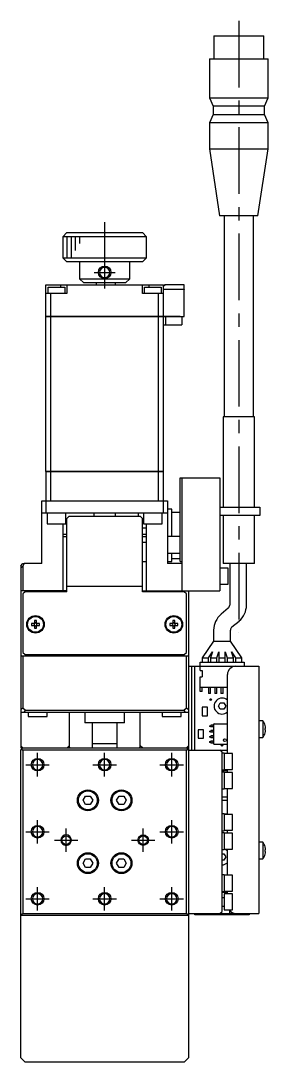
# Model space of a CAD drawing. Extents: x 0 to 694, y -8 to 613.
# Drawn here: x 275 to 334, y 10 to 258.6 of the extents above; entities that cross this region are included whole.
import ezdxf

# ---------------------------------------------------------------- set-up
doc = ezdxf.new("R2010")
doc.units = 0
doc.header["$LTSCALE"] = 0.5
doc.linetypes.add('CENTER', pattern=[50.8, 31.75, -6.35, 6.35, -6.35])
for name, color, linetype in [('MSM_CENTER', 1, 'CENTER'), ('MSM_CONTINUOUS', 7, 'CONTINUOUS'), ('MSM_NARROW', 5, 'CONTINUOUS')]:
    doc.layers.add(name, color=color, linetype=linetype)

msp = doc.modelspace()

# ---------------------------------------------------------------- linework, layer by layer
at = {"layer": 'MSM_CENTER'}
for p, q in [((327.03, 258.55), (327.03, 112.45)), ((295.03, 210.5), (295.03, 193)), ((292.53, 198.5), (297.53, 198.5)), ((279.03, 78.2), (279.03, 83.8)), ((295.03, 78.2), (295.03, 83.8)), ((311.03, 78.2), (311.03, 83.8)), ((276.23, 81), (281.83, 81)), ((292.23, 81), (297.83, 81)), ((308.23, 81), (313.83, 81)), ((279.03, 62.2), (279.03, 67.8)), ((311.03, 62.2), (311.03, 67.8)), ((276.23, 65), (281.83, 65)), ((285.83, 60.2), (285.83, 65.8)), ((304.23, 60.2), (304.23, 65.8)), ((308.23, 65), (313.83, 65)), ((283.03, 63), (288.63, 63)), ((301.43, 63), (307.03, 63)), ((279.03, 46.2), (279.03, 51.8)), ((295.03, 46.2), (295.03, 51.8)), ((311.03, 46.2), (311.03, 51.8)), ((276.23, 49), (281.83, 49)), ((292.23, 49), (297.83, 49)), ((308.23, 49), (313.83, 49))]:
    msp.add_line(p, q, dxfattribs=at)
at = {"layer": 'MSM_CONTINUOUS'}
for p, q in [((321.08, 255), (332.98, 255)), ((321.08, 255), (321.08, 249.5)), ((332.98, 249.5), (332.98, 255)), ((320.03, 249.5), (334.03, 249.5)), ((320.03, 249.5), (320.03, 240.2)), ((334.03, 240.2), (334.03, 249.5)), ((320.03, 240.2), (334.03, 240.2)), ((320.03, 240.2), (320.88, 238.2)), ((333.18, 238.2), (334.03, 240.2)), ((320.88, 236.2), (320.03, 234.2)), ((333.18, 238.2), (320.88, 238.2)), ((320.88, 238.2), (320.88, 236.2)), ((320.88, 236.2), (333.18, 236.2)), ((333.18, 236.2), (333.18, 238.2)), ((334.03, 234.2), (333.18, 236.2)), ((334.03, 234.2), (320.03, 234.2)), ((320.03, 234.2), (320.03, 228)), ((334.03, 228), (334.03, 234.2)), ((320.03, 228), (334.03, 228)), ((320.03, 228), (322.46, 212)), ((331.6, 212), (334.03, 228)), ((331.6, 212), (322.46, 212)), ((323.53, 212), (323.53, 164)), ((330.53, 164), (330.53, 212)), ((286.03, 208), (285.03, 207)), ((305.03, 207), (285.03, 207)), ((285.03, 207), (285.03, 202)), ((286.03, 208), (304.03, 208)), ((305.03, 207), (304.03, 208)), ((305.03, 202), (305.03, 207)), ((285.03, 202), (305.03, 202)), ((285.03, 202), (286.03, 201)), ((304.03, 201), (305.03, 202)), ((304.03, 201), (286.03, 201)), ((289.03, 201), (289.03, 197)), ((301.03, 197), (301.03, 201)), ((290.03, 196), (289.03, 197)), ((289.03, 197), (301.03, 197)), ((301.03, 197), (300.03, 196)), ((281.03, 188), (281.03, 195.5)), ((281.03, 195.5), (309.03, 195.5)), ((281.53, 193.5), (281.53, 195)), ((281.53, 195), (285.53, 195)), ((284.53, 195.5), (284.53, 195)), ((285.53, 195), (285.53, 193.5)), ((286.03, 195.5), (286.03, 193.5)), ((300.03, 196), (290.03, 196)), ((293.03, 196), (293.03, 195.5)), ((297.53, 196), (297.53, 195.5)), ((304.03, 193.5), (304.03, 195.5)), ((304.53, 195), (308.53, 195)), ((304.53, 193.5), (304.53, 195)), ((305.53, 195.5), (305.53, 195)), ((308.53, 195), (308.53, 193.5)), ((309.03, 188), (309.03, 195.5)), ((309.33, 195.3), (309.03, 195.3)), ((309.03, 194.5), (314.03, 194.5)), ((314.03, 194.45), (309.03, 194.45)), ((309.33, 195.5), (309.33, 195.3)), ((314.03, 195.5), (309.33, 195.5)), ((313.98, 194.5), (313.98, 194.45)), ((314.03, 194.5), (314.03, 195.5)), ((314.03, 188), (314.03, 194.45)), ((286.03, 193.5), (281.03, 193.5)), ((282.19, 188), (282.19, 193.5)), ((309.03, 193.5), (304.03, 193.5)), ((307.88, 188), (307.88, 193.5)), ((281.03, 188), (314.03, 188)), ((281.03, 151), (281.03, 187.95)), ((313.03, 187.95), (281.03, 187.95)), ((281.04, 188), (281.04, 187.95)), ((282.19, 188), (282.19, 187.95)), ((282.19, 151), (282.19, 187.95)), ((307.87, 188), (307.87, 187.95)), ((307.88, 151), (307.88, 187.95)), ((309.02, 188), (309.02, 187.95)), ((309.03, 151), (309.03, 187.95)), ((309.53, 187.95), (309.53, 186)), ((313.03, 188), (313.03, 187.95)), ((313.43, 188), (313.43, 186)), ((309.03, 186), (313.43, 186)), ((330.78, 164), (323.28, 164)), ((323.28, 164), (323.28, 142.5)), ((330.78, 142.5), (330.78, 164)), ((281.03, 151), (309.03, 151)), ((309.03, 150.95), (281.03, 150.95)), ((281.03, 150.95), (281.03, 141)), ((281.04, 151), (281.04, 150.95)), ((282.19, 151), (282.19, 150.95)), ((282.19, 144), (282.19, 150.95)), ((307.87, 151), (307.87, 150.95)), ((307.88, 144), (307.88, 150.95)), ((309.02, 151), (309.02, 150.95)), ((309.03, 141), (309.03, 150.95)), ((313.03, 129.5), (313.03, 149.5)), ((313.03, 149.5), (322.53, 149.5)), ((313.53, 122.5), (313.53, 149.5)), ((322.53, 149.5), (322.53, 122.5)), ((280.03, 144), (310.03, 144)), ((280.03, 129), (280.03, 144)), ((310.03, 144), (310.03, 129)), ((311.03, 142), (310.03, 142)), ((311.03, 135.5), (311.03, 142)), ((322.53, 142.5), (332.03, 142.5)), ((332.03, 142.5), (332.03, 140.5)), ((310.03, 141), (280.03, 141)), ((281.28, 141), (281.28, 138.5)), ((285.78, 138.5), (285.78, 141)), ((286.53, 140.3), (286.03, 139.8)), ((286.03, 122.3), (286.03, 139.8)), ((286.53, 140.3), (303.53, 140.3)), ((292.53, 140.3), (292.53, 141)), ((297.53, 141), (297.53, 140.3)), ((303.03, 141), (303.03, 140.3)), ((304.03, 139.8), (303.53, 140.3)), ((304.03, 122.3), (304.03, 139.8)), ((304.28, 141), (304.28, 138.5)), ((308.78, 138.5), (308.78, 141)), ((311.03, 141.25), (313.03, 141.25)), ((332.03, 140.5), (322.53, 140.5)), ((323.28, 140.5), (323.28, 129)), ((330.78, 129), (330.78, 140.5)), ((281.28, 138.5), (285.78, 138.5)), ((285.03, 138.5), (285.03, 122.3)), ((304.03, 137.5), (305.03, 137.5)), ((304.28, 138.5), (308.78, 138.5)), ((305.03, 122.3), (305.03, 138.5)), ((285.03, 136), (286.03, 136)), ((285.03, 135.5), (286.03, 135.5)), ((304.03, 136), (305.03, 136)), ((304.03, 135.5), (305.03, 135.5)), ((313.03, 135.5), (310.03, 135.5)), ((305.03, 134), (304.03, 134)), ((304.03, 129.5), (305.03, 129.5)), ((310.03, 131.5), (313.03, 131.5)), ((310.03, 129.5), (311.03, 129.5)), ((311.03, 129.5), (311.03, 131.5)), ((311.03, 130.25), (313.03, 130.25)), ((313.03, 129.5), (313.53, 129.5)), ((275.03, 128.5), (275.53, 129)), ((275.03, 128.5), (275.03, 85)), ((275.53, 128.39), (275.03, 127.89)), ((275.84, 129), (275.53, 128.39)), ((275.53, 129), (275.84, 129)), ((275.53, 128.39), (275.53, 122.5)), ((280.03, 129), (275.84, 129)), ((313.53, 129), (310.03, 129)), ((324.53, 127.9), (322.53, 127.9)), ((330.78, 129), (323.28, 129)), ((324.53, 124.1), (324.53, 127.9)), ((324.86, 129), (324.86, 119.11)), ((328.86, 119.11), (328.86, 129)), ((286.03, 122.5), (275.03, 122.5)), ((276.03, 122.3), (275.53, 121.8)), ((275.53, 121.8), (275.53, 107.8)), ((286.03, 122.3), (276.03, 122.3)), ((304.03, 123.5), (286.03, 123.5)), ((304.03, 122.5), (322.53, 122.5)), ((314.03, 122.3), (304.03, 122.3)), ((314.53, 121.8), (314.03, 122.3)), ((314.53, 107.8), (314.53, 121.8)), ((315.03, 122.5), (315.03, 11)), ((322.53, 124.1), (324.53, 124.1)), ((324.51, 118.35), (322.82, 116.93)), ((278.29, 114.74), (277.61, 114.74)), ((278.29, 115.42), (278.29, 114.74)), ((278.77, 114.74), (278.77, 115.42)), ((279.45, 114.74), (278.77, 114.74)), ((311.29, 114.74), (310.61, 114.74)), ((311.29, 115.42), (311.29, 114.74)), ((311.77, 114.74), (311.77, 115.42)), ((312.45, 114.74), (311.77, 114.74)), ((325.39, 113.87), (327.08, 115.28)), ((277.61, 114.26), (278.29, 114.26)), ((278.29, 114.26), (278.29, 113.58)), ((278.77, 114.26), (279.45, 114.26)), ((278.77, 113.58), (278.77, 114.26)), ((310.61, 114.26), (311.29, 114.26)), ((311.29, 114.26), (311.29, 113.58)), ((311.77, 114.26), (312.45, 114.26)), ((311.77, 113.58), (311.77, 114.26)), ((321.03, 113.1), (321.03, 110.5)), ((325.03, 110.5), (325.03, 113.1)), ((321.03, 110.5), (318.28, 106.5)), ((321.03, 110.5), (325.03, 110.5)), ((327.78, 106.5), (325.03, 110.5)), ((275.03, 107), (315.03, 107)), ((275.53, 107.8), (276.03, 107.3)), ((275.53, 107), (275.53, 94.61)), ((276.03, 107.3), (314.03, 107.3)), ((285.03, 107.3), (285.03, 107)), ((286.78, 107), (286.78, 107.3)), ((290.03, 107.3), (290.03, 107.2)), ((290.03, 107.2), (300.03, 107.2)), ((290.03, 107.2), (290.23, 107)), ((299.83, 107), (300.03, 107.2)), ((300.03, 107.2), (300.03, 107.3)), ((303.28, 107.3), (303.28, 107)), ((305.03, 107), (305.03, 107.3)), ((314.03, 107.3), (314.53, 107.8)), ((314.53, 94.61), (314.53, 107)), ((319.78, 106.5), (320.78, 107.95)), ((320.78, 107.95), (320.28, 106.5)), ((321.78, 106.5), (322.28, 107.95)), ((322.28, 107.95), (322.28, 105.5)), ((323.78, 107.95), (324.28, 106.5)), ((323.78, 105.5), (323.78, 107.95)), ((325.78, 106.5), (325.28, 107.95)), ((325.28, 107.95), (326.28, 106.5)), ((315.03, 104.5), (331.83, 104.5)), ((315.83, 84.5), (315.83, 104.5)), ((316.53, 84.5), (316.53, 104.5)), ((317.78, 105.5), (328.28, 105.5)), ((317.78, 103.5), (317.78, 105.5)), ((318.28, 106.5), (319.78, 106.5)), ((318.28, 106.5), (318.28, 105.5)), ((319.78, 105.5), (319.78, 106.5)), ((320.28, 106.5), (321.78, 106.5)), ((320.28, 106.5), (320.28, 105.5)), ((321.78, 105.5), (321.78, 106.5)), ((322.28, 106.5), (323.78, 106.5)), ((324.28, 106.5), (325.78, 106.5)), ((324.28, 106.5), (324.28, 105.5)), ((325.78, 105.5), (325.78, 106.5)), ((326.28, 106.5), (327.78, 106.5)), ((326.28, 106.5), (326.28, 105.5)), ((327.78, 105.5), (327.78, 106.5)), ((328.28, 105.5), (328.28, 104.5)), ((331.83, 104.5), (331.83, 45.5)), ((317.78, 103.5), (318.28, 103.5)), ((317.78, 102), (318.28, 102)), ((317.78, 98.5), (317.78, 102)), ((318.28, 103.5), (318.28, 102)), ((324.33, 83.65), (324.33, 102.5)), ((317.78, 99.5), (324.33, 99.5)), ((318.28, 98.5), (318.28, 99.5)), ((319.78, 99.5), (319.78, 98)), ((320.28, 98), (320.28, 99.5)), ((321.28, 99.5), (321.28, 98)), ((321.78, 98), (321.78, 99.5)), ((322.78, 99.5), (322.78, 98)), ((323.28, 98), (323.28, 99.5)), ((324.28, 99.5), (324.28, 98)), ((318.28, 98.5), (317.78, 98.5)), ((320.28, 98), (319.78, 98)), ((321.78, 98), (321.28, 98)), ((323.28, 98), (322.78, 98)), ((324.33, 98), (324.28, 98)), ((275.03, 94.11), (275.53, 94.61)), ((275.53, 94.61), (276.14, 94)), ((313.92, 94), (314.53, 94.61)), ((314.53, 94.61), (315.03, 94.11)), ((318.28, 94.7), (318.28, 92.7)), ((319.53, 94.7), (318.28, 94.7)), ((319.53, 92.7), (319.53, 94.7)), ((322.17, 95), (322.6, 95.75)), ((322.6, 94.25), (322.17, 95)), ((322.6, 95.75), (323.47, 95.75)), ((323.47, 95.75), (323.9, 95)), ((323.9, 95), (323.47, 94.25)), ((315.03, 93.5), (275.03, 93.5)), ((276.14, 94), (275.64, 93.5)), ((276.14, 94), (313.92, 94)), ((276.78, 93.5), (276.78, 92.5)), ((276.78, 92.5), (281.28, 92.5)), ((281.28, 92.5), (281.28, 93.5)), ((286.55, 93.5), (286.55, 85.5)), ((290.28, 93.5), (290.28, 91)), ((299.78, 91), (299.78, 93.5)), ((303.52, 85.5), (303.52, 93.5)), ((308.78, 93.5), (308.78, 92.5)), ((308.78, 92.5), (313.28, 92.5)), ((313.28, 92.5), (313.28, 93.5)), ((314.42, 93.5), (313.92, 94)), ((318.28, 92.7), (319.53, 92.7)), ((323.47, 94.25), (322.6, 94.25)), ((299.78, 91), (290.28, 91)), ((292.03, 91), (292.03, 85)), ((298.03, 85), (298.03, 91)), ((320.03, 90.31), (320.03, 90.11)), ((320.03, 90.31), (320.28, 90.31)), ((320.28, 90.11), (320.03, 90.11)), ((320.28, 90.31), (320.35, 90.42)), ((320.35, 90), (320.28, 90.11)), ((321.08, 90.42), (320.35, 90.42)), ((321.08, 90), (320.35, 90)), ((320.64, 90), (320.64, 90.42)), ((321.08, 85.95), (321.08, 90.65)), ((321.18, 90.75), (324.33, 90.75)), ((332.73, 91.5), (331.83, 91.5)), ((332.73, 91.5), (332.73, 87.5)), ((333.3, 90.39), (333.31, 90.39)), ((333.3, 89.68), (333.42, 89.68)), ((333.3, 89.32), (333.3, 89.68)), ((317.33, 89.31), (317.33, 87.31)), ((318.58, 89.31), (317.33, 89.31)), ((317.33, 87.31), (318.58, 87.31)), ((318.58, 87.31), (318.58, 89.31)), ((320.03, 89.04), (320.03, 88.84)), ((320.03, 89.04), (320.28, 89.04)), ((320.28, 88.84), (320.03, 88.84)), ((320.03, 87.77), (320.03, 87.57)), ((320.03, 87.77), (320.28, 87.77)), ((320.28, 87.57), (320.03, 87.57)), ((320.28, 89.04), (320.35, 89.15)), ((320.35, 88.73), (320.28, 88.84)), ((320.28, 87.77), (320.35, 87.88)), ((320.35, 87.45), (320.28, 87.57)), ((321.08, 89.15), (320.35, 89.15)), ((321.08, 88.73), (320.35, 88.73)), ((321.08, 87.88), (320.35, 87.88)), ((321.08, 87.45), (320.35, 87.45)), ((320.64, 88.73), (320.64, 89.15)), ((320.64, 87.45), (320.64, 87.88)), ((331.83, 87.5), (332.73, 87.5)), ((333.42, 89.32), (333.3, 89.32)), ((333.31, 88.61), (333.3, 88.61)), ((275.53, 85), (275.03, 85.5)), ((275.03, 85), (315.03, 85)), ((275.03, 84.5), (275.53, 85)), ((275.53, 84.5), (275.28, 84.75)), ((286.55, 85.5), (286.05, 85)), ((286.73, 85), (286.55, 85.5)), ((298.03, 86), (292.03, 86)), ((303.52, 85.5), (303.34, 85)), ((304.02, 85), (303.52, 85.5)), ((315.03, 85.5), (314.53, 85)), ((314.53, 85), (315.03, 84.5)), ((314.78, 84.75), (314.53, 84.5)), ((320.03, 86.5), (320.03, 86.3)), ((320.03, 86.5), (320.28, 86.5)), ((320.28, 86.3), (320.03, 86.3)), ((320.28, 86.5), (320.35, 86.62)), ((320.35, 86.18), (320.28, 86.3)), ((321.08, 86.62), (320.35, 86.62)), ((321.08, 86.18), (320.35, 86.18)), ((320.64, 86.18), (320.64, 86.62)), ((324.33, 85.86), (321.18, 85.86)), ((275.03, 11), (275.03, 84.5)), ((275.53, 84.5), (275.53, 45.5)), ((314.53, 84.5), (275.53, 84.5)), ((314.53, 45.5), (314.53, 84.5)), ((315.03, 84.5), (324.33, 84.5)), ((323.03, 84), (322.53, 84.5)), ((323.03, 46), (323.03, 84)), ((323.53, 83.75), (323.03, 83.75)), ((323.53, 83.75), (323.53, 79.75)), ((325.53, 83.65), (323.53, 83.65)), ((325.53, 79.85), (325.53, 83.65)), ((323.03, 79.75), (323.53, 79.75)), ((323.53, 79.85), (325.53, 79.85)), ((324.33, 79.15), (324.33, 79.85)), ((324.33, 79.5), (323.03, 79.5)), ((323.53, 79.25), (323.03, 79.25)), ((323.53, 79.25), (323.53, 75.25)), ((325.53, 79.15), (323.53, 79.15)), ((325.53, 75.35), (325.53, 79.15)), ((323.03, 75.25), (323.53, 75.25)), ((323.53, 75.35), (325.53, 75.35)), ((324.33, 69.15), (324.33, 75.35)), ((289.88, 72.5), (290.46, 73.5)), ((290.46, 71.5), (289.88, 72.5)), ((290.46, 73.5), (291.61, 73.5)), ((291.61, 73.5), (292.19, 72.5)), ((292.19, 72.5), (291.61, 71.5)), ((297.88, 72.5), (298.46, 73.5)), ((298.46, 71.5), (297.88, 72.5)), ((298.46, 73.5), (299.61, 73.5)), ((299.61, 73.5), (300.19, 72.5)), ((300.19, 72.5), (299.61, 71.5)), ((323.03, 73.37), (324.33, 73.37)), ((324.33, 72.44), (323.03, 72.44)), ((291.61, 71.5), (290.46, 71.5)), ((299.61, 71.5), (298.46, 71.5)), ((323.53, 69.25), (323.03, 69.25)), ((323.53, 69.25), (324.33, 69.25)), ((323.53, 69.25), (323.53, 65.25)), ((325.53, 69.15), (323.53, 69.15)), ((325.53, 65.35), (325.53, 69.15)), ((323.03, 65.25), (323.53, 65.25)), ((323.53, 64.75), (323.03, 64.75)), ((323.53, 65.35), (325.53, 65.35)), ((323.53, 64.75), (323.53, 60.75)), ((325.53, 64.65), (323.53, 64.65)), ((324.33, 64.65), (324.33, 65.35)), ((325.53, 60.85), (325.53, 64.65)), ((332.73, 62.5), (331.83, 62.5)), ((332.73, 62.5), (332.73, 58.5)), ((323.03, 60.75), (323.53, 60.75)), ((323.03, 59.75), (323.47, 59.75)), ((323.47, 59.75), (323.9, 59)), ((323.53, 60.85), (325.53, 60.85)), ((324.33, 54.65), (324.33, 60.85)), ((333.3, 61.39), (333.31, 61.39)), ((333.3, 60.68), (333.42, 60.68)), ((333.3, 60.32), (333.3, 60.68)), ((333.42, 60.32), (333.3, 60.32)), ((289.88, 57.5), (290.46, 58.5)), ((290.46, 56.5), (289.88, 57.5)), ((290.46, 58.5), (291.61, 58.5)), ((291.61, 58.5), (292.19, 57.5)), ((292.19, 57.5), (291.61, 56.5)), ((297.88, 57.5), (298.46, 58.5)), ((298.46, 56.5), (297.88, 57.5)), ((298.46, 58.5), (299.61, 58.5)), ((299.61, 58.5), (300.19, 57.5)), ((300.19, 57.5), (299.61, 56.5)), ((323.47, 58.25), (323.03, 58.25)), ((323.9, 59), (323.47, 58.25)), ((331.83, 58.5), (332.73, 58.5)), ((333.31, 59.61), (333.3, 59.61)), ((291.61, 56.5), (290.46, 56.5)), ((299.61, 56.5), (298.46, 56.5)), ((323.53, 54.75), (323.03, 54.75)), ((323.53, 54.75), (323.53, 50.75)), ((324.33, 54.66), (323.53, 54.66)), ((325.53, 54.65), (323.53, 54.65)), ((325.53, 50.85), (325.53, 54.65)), ((323.03, 50.75), (323.53, 50.75)), ((324.33, 50.5), (323.03, 50.5)), ((323.53, 50.85), (325.53, 50.85)), ((323.53, 50.15), (323.53, 46.35)), ((325.53, 50.15), (323.53, 50.15)), ((324.33, 50.15), (324.33, 50.85)), ((325.53, 46.35), (325.53, 50.15)), ((323.53, 49.25), (323.03, 49.25)), ((323.03, 47.25), (323.53, 47.25)), ((275.53, 45), (275.03, 45.5)), ((315.03, 45), (275.03, 45)), ((275.28, 45.25), (275.53, 45.5)), ((275.53, 45.5), (314.53, 45.5)), ((314.53, 45.5), (314.78, 45.25)), ((315.03, 45.5), (314.53, 45)), ((315.03, 45.5), (331.83, 45.5)), ((316.53, 45.2), (316.53, 45.5)), ((329.53, 45.2), (316.53, 45.2)), ((322.53, 45.5), (323.03, 46)), ((323.53, 46.35), (325.53, 46.35)), ((324.78, 46.24), (324.78, 45.5)), ((329.53, 45.5), (329.53, 45.2)), ((275.03, 11), (276.03, 10)), ((314.03, 10), (276.03, 10)), ((314.03, 10), (315.03, 11))]:
    msp.add_line(p, q, dxfattribs=at)
at = {"layer": 'MSM_CONTINUOUS', "extrusion": (0, 0, -1)}
for centre in [(-295.03, 198.5), (-279.03, 81), (-295.03, 81), (-311.03, 81), (-279.03, 65), (-311.03, 65), (-279.03, 49), (-295.03, 49), (-311.03, 49)]:
    msp.add_circle(centre, 1.23, dxfattribs=at)
at = {"layer": 'MSM_CONTINUOUS'}
for centre, radius in [((278.53, 114.5), 2.1), ((278.53, 114.5), 1.9), ((311.53, 114.5), 2.1), ((311.53, 114.5), 1.9), ((320.33, 96.56), 0.2), ((323.73, 86.86), 0.35), ((323.03, 85.61), 0.2), ((291.03, 72.5), 2.5), ((291.03, 72.5), 2.25), ((299.03, 72.5), 2.5), ((299.03, 72.5), 2.25), ((285.83, 63), 1.01), ((304.23, 63), 1.01), ((291.03, 57.5), 2.5), ((291.03, 57.5), 2.25), ((299.03, 57.5), 2.5), ((299.03, 57.5), 2.25)]:
    msp.add_circle(centre, radius, dxfattribs=at)
for centre, radius, start, end in [((326.03, 113.1), 5, 130, 180), ((323.86, 119.11), 1, 310, 0), ((323.86, 119.11), 5, 310, 0), ((278.53, 114.5), 0.95, 165.3667, 194.6333), ((278.53, 114.5), 0.365, 138.8496, 221.1504), ((278.53, 114.5), 0.95, 75.3667, 104.6333), ((278.53, 114.5), 0.365, 48.8496, 131.1504), ((278.53, 114.5), 0.365, 318.8496, 41.1504), ((278.53, 114.5), 0.95, 345.3667, 14.6333), ((311.53, 114.5), 0.95, 165.3667, 194.6333), ((311.53, 114.5), 0.365, 138.8496, 221.1504), ((311.53, 114.5), 0.95, 75.3667, 104.6333), ((311.53, 114.5), 0.365, 48.8496, 131.1504), ((311.53, 114.5), 0.365, 318.8496, 41.1504), ((311.53, 114.5), 0.95, 345.3667, 14.6333), ((278.53, 114.5), 0.365, 228.8496, 311.1504), ((278.53, 114.5), 0.95, 255.3667, 284.6333), ((311.53, 114.5), 0.365, 228.8496, 311.1504), ((311.53, 114.5), 0.95, 255.3667, 284.6333), ((326.03, 113.1), 1, 130, 180), ((326.33, 102.5), 2, 90, 180), ((323.03, 95), 1.9, 46.8264, 313.1736), ((321.18, 90.65), 0.1, 90, 180), ((330.23, 89.5), 3.2, 16.1225, 38.6822), ((330.23, 89.5), 3.19, 3.2297, 16.1067), ((330.23, 89.5), 3.2, 321.3178, 343.8775), ((330.23, 89.5), 3.19, 343.8933, 356.7703), ((321.18, 85.95), 0.1, 180, 270), ((330.23, 60.5), 3.2, 16.1225, 38.6822), ((323.03, 59), 1.9, 46.8264, 74.7425), ((330.23, 60.5), 3.19, 3.2297, 16.1067), ((330.23, 60.5), 3.19, 343.8933, 356.7703), ((323.03, 59), 1.9, 270, 313.1736), ((330.23, 60.5), 3.2, 321.3178, 343.8775), ((326.33, 47.5), 2, 215.0996, 270)]:
    msp.add_arc(centre, radius, start, end, dxfattribs=at)
at = {"layer": 'MSM_NARROW'}
for p, q in [((286.03, 207), (286.03, 202)), ((287.03, 207), (287.03, 202)), ((288.03, 207), (288.03, 203.7)), ((289.03, 207), (289.03, 205.4))]:
    msp.add_line(p, q, dxfattribs=at)
for centre, radius in [((295.03, 198.5), 1.5), ((295.03, 198.5), 1.5), ((279.03, 81), 1.5), ((295.03, 81), 1.5), ((311.03, 81), 1.5), ((279.03, 65), 1.5), ((311.03, 65), 1.5), ((304.23, 63), 1.25), ((279.03, 49), 1.5), ((295.03, 49), 1.5), ((311.03, 49), 1.5)]:
    msp.add_circle(centre, radius, dxfattribs=at)
at = {"layer": 'MSM_NARROW', "extrusion": (0, 0, -1)}
msp.add_circle((-285.83, 63), 1.25, dxfattribs=at)

doc.saveas('drawing.dxf')
